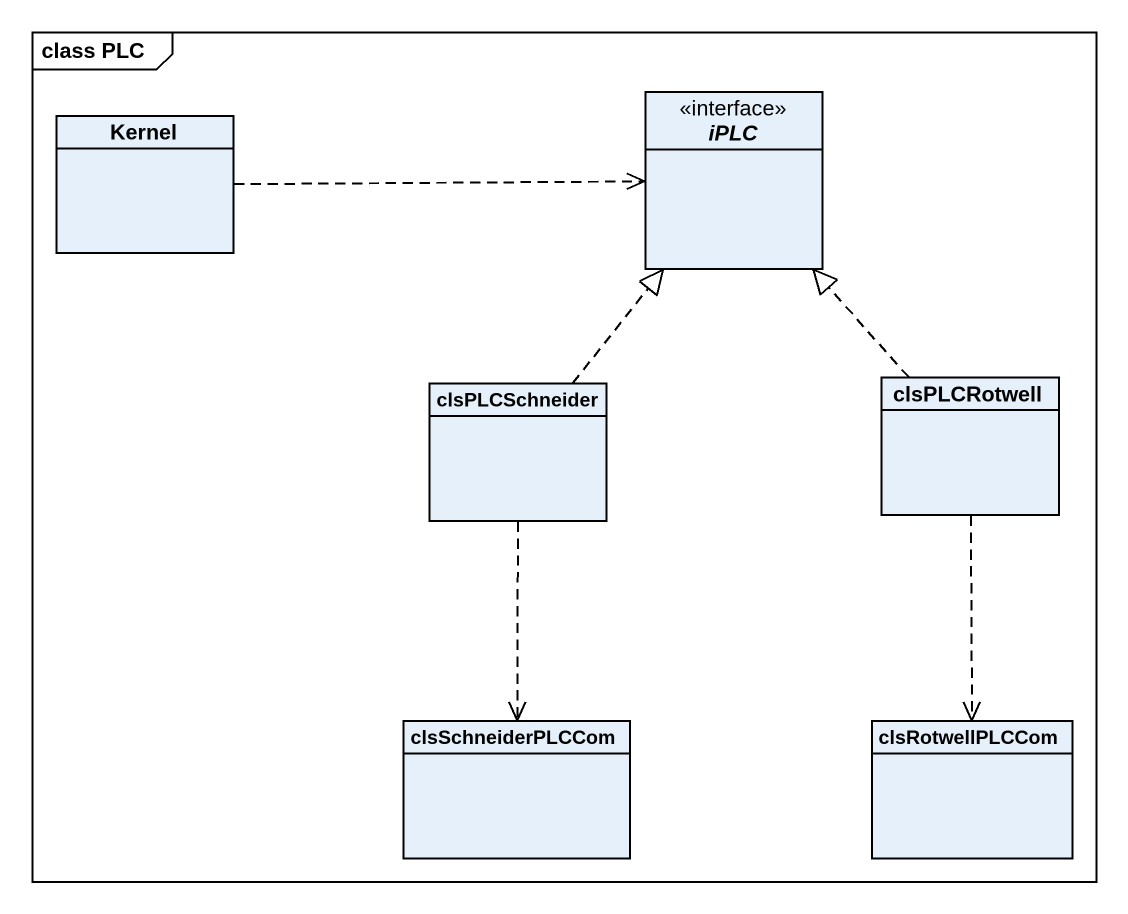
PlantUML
@startuml
mainframe class PLC
hide circle
hide empty members
class Kernel
interface iPLC <<interface>>
class clsPLCSchneider
class clsPLCRotwell
class clsSchneiderPLCCom
class clsRotwellPLCCom
Kernel .right.> iPLC
clsPLCSchneider .up.|> iPLC
clsPLCSchneider ..> clsSchneiderPLCCom
clsPLCRotwell .up.|> iPLC
clsPLCRotwell ..> clsRotwellPLCCom
@enduml
